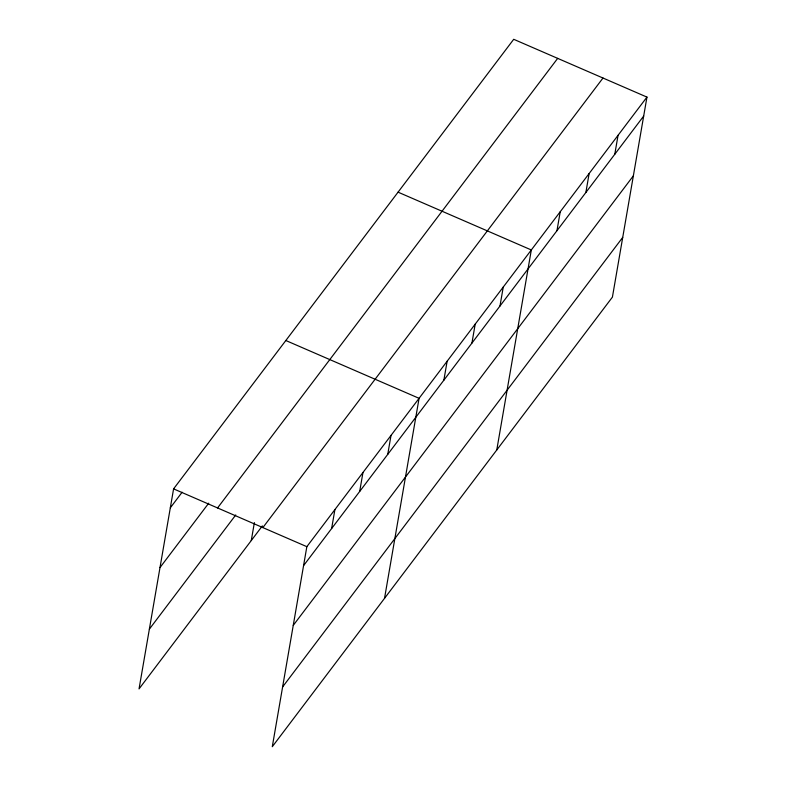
<?xml version="1.0" encoding="UTF-8"?>
<svg xmlns="http://www.w3.org/2000/svg" width="786" height="786" viewBox="0 0 786 786"><rect width="100%" height="100%" fill="white"/><g stroke="black" fill="none" stroke-linecap="round" stroke-linejoin="round"><path stroke-width="1.18" d="M646.957 97.1L306.845 546.673L272.29 746.7L612.412 297.128L646.957 97.1L513.71 39.3L173.588 488.872L139.043 688.9L262.357 525.903M251.274 540.542L254.379 522.611M331.623 528.546L334.905 509.583M359.683 491.456L362.965 472.494M387.744 454.367L391.015 435.405M384.531 598.342L419.076 398.315L285.829 340.515M443.864 380.188L447.136 361.226M471.924 343.099L475.196 324.137M499.984 306.009L503.256 287.047M496.772 449.985L531.316 249.958L398.07 192.157M556.96 230.701L560.231 211.739M585.865 192.491L589.136 173.529M614.78 154.282L618.051 135.32M170.316 507.835L182.126 492.213M159.99 567.58L208.732 503.168M217.565 507.943L557.687 58.37M149.36 629.144L235.751 514.948M262.868 527.593L602.99 78.03M303.563 565.635L643.685 116.063M293.247 625.391L633.369 175.818M282.606 686.944L622.728 237.382M173.588 488.872L306.845 546.673"/></g></svg>
